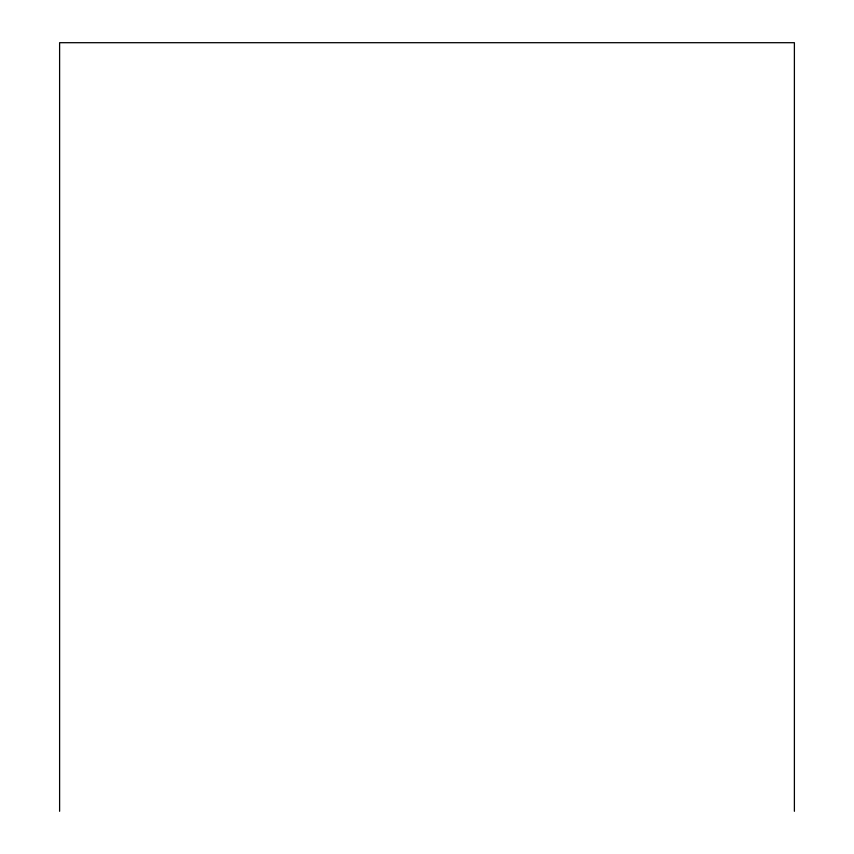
<?xml version="1.0" encoding="UTF-8"?>
<svg xmlns="http://www.w3.org/2000/svg" width="854" height="854" viewBox="0 0 854 854"><rect width="100%" height="100%" fill="white"/><g stroke="black" fill="none" stroke-linecap="round" stroke-linejoin="round"><path stroke-width="1.28" d="M794.391 811.3L794.391 42.7L59.609 42.7L59.609 811.3"/></g></svg>
